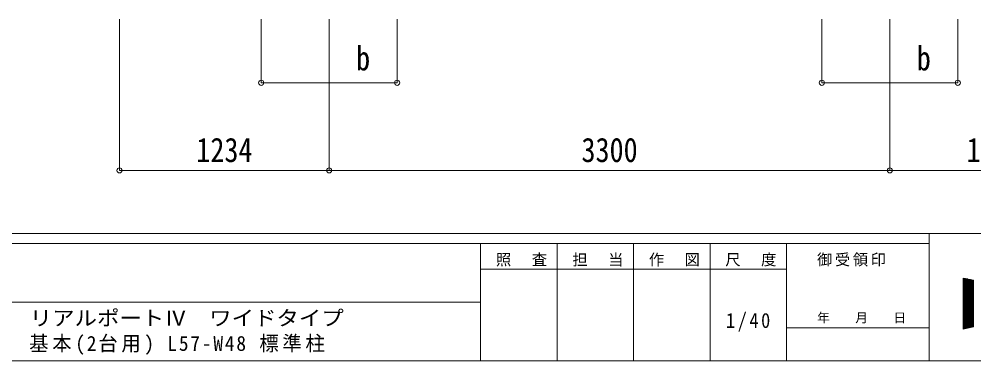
# Model space of a CAD drawing. Units: millimetres at full size. Extents: x -8385 to 8479, y -5853 to 5787.
# Drawn here: x 31 to 5651, y -5853 to -3843 of the extents above; entities that cross this region are included whole.
import ezdxf
from ezdxf.enums import TextEntityAlignment as Align

# ---------------------------------------------------------------- set-up
doc = ezdxf.new("R2010")
doc.units = ezdxf.units.MM
doc.header["$LTSCALE"] = 30
doc.header["$PDMODE"] = 32
doc.header["$PDSIZE"] = 30
doc.layers.add('0-A_寸法', color=6, linetype='Continuous', lineweight=9)
doc.layers.add('F-0_240', color=7, linetype='Continuous', lineweight=9)
doc.styles.add('ＭＳ ゴシック', font='')
doc.styles.get('ＭＳ ゴシック').set_extended_font_data('MS Gothic')

msp = doc.modelspace()

# ---------------------------------------------------------------- linework, layer by layer
at = {"layer": '0-A_寸法'}
for p, q in [((622.09, -4732.3), (622.09, -3842.91)), ((1456.08, -4217.32), (1456.08, -3842.91)), ((1856.08, -4732.3), (1856.08, -3842.91)), ((2256.08, -4217.32), (2256.08, -3842.91)), ((4756.08, -4217.32), (4756.08, -3842.91)), ((5156.08, -4732.3), (5156.08, -3842.91)), ((5556.08, -4217.32), (5556.08, -3842.91)), ((1456.08, -4217.32), (2256.08, -4217.32)), ((4756.08, -4217.32), (5556.08, -4217.32)), ((622.09, -4732.3), (1856.08, -4732.3)), ((1856.08, -4732.3), (5156.08, -4732.3)), ((5156.08, -4732.3), (6390.08, -4732.3))]:
    msp.add_line(p, q, dxfattribs=at)
for p in [(1456.08, -4217.32), (2256.08, -4217.32), (4756.08, -4217.32), (5556.08, -4217.32), (622.09, -4732.3), (1856.08, -4732.3), (5156.08, -4732.3)]:
    msp.add_point(p, dxfattribs=at)
at = {"layer": 'F-0_240', "color": 5}
for p, q in [((-8385.45, -5102.66), (8054.55, -5102.66)), ((5387.79, -5102.66), (5387.79, -5852.66)), ((-8385.45, -5162.66), (5387.79, -5162.66)), ((2747.79, -5162.66), (2747.79, -5852.66)), ((3197.79, -5162.66), (3197.79, -5852.66)), ((3647.79, -5162.66), (3647.79, -5852.66)), ((4097.79, -5162.66), (4097.79, -5852.66)), ((4547.79, -5162.66), (4547.79, -5852.66)), ((2747.79, -5312.66), (4547.79, -5312.66)), ((-3402.21, -5507.66), (2747.79, -5507.66)), ((4547.79, -5657.66), (5387.79, -5657.66)), ((-8385.45, -5852.66), (8054.55, -5852.66))]:
    msp.add_line(p, q, dxfattribs=at)
at = {"layer": 'F-0_240'}
for p, q in [((5587.75, -5365.26), (5647.75, -5377.76)), ((5587.75, -5365.26), (5587.75, -5665.26)), ((5587.75, -5368.08), (5601.3, -5368.08)), ((5587.75, -5371.08), (5615.7, -5371.08)), ((5587.75, -5374.08), (5630.1, -5374.08)), ((5587.75, -5377.08), (5644.5, -5377.08)), ((5587.75, -5380.08), (5647.75, -5380.08)), ((5587.75, -5383.08), (5647.75, -5383.08)), ((5587.75, -5386.08), (5647.75, -5386.08)), ((5587.75, -5389.08), (5647.75, -5389.08)), ((5587.75, -5392.08), (5647.75, -5392.08)), ((5589.53, -5664.89), (5589.53, -5365.63)), ((5592.53, -5664.26), (5592.53, -5366.25)), ((5595.53, -5663.64), (5595.53, -5366.88)), ((5598.53, -5663.01), (5598.53, -5367.5)), ((5601.53, -5662.39), (5601.53, -5368.13)), ((5604.53, -5661.76), (5604.53, -5368.75)), ((5607.53, -5661.14), (5607.53, -5369.38)), ((5610.53, -5660.51), (5610.53, -5370)), ((5613.53, -5659.89), (5613.53, -5370.63)), ((5616.53, -5659.26), (5616.53, -5371.25)), ((5619.53, -5658.64), (5619.53, -5371.88)), ((5622.53, -5658.01), (5622.53, -5372.5)), ((5625.53, -5657.39), (5625.53, -5373.13)), ((5628.53, -5656.76), (5628.53, -5373.75)), ((5631.53, -5656.14), (5631.53, -5374.38)), ((5634.53, -5655.51), (5634.53, -5375)), ((5637.53, -5654.89), (5637.53, -5375.63)), ((5640.53, -5654.26), (5640.53, -5376.25)), ((5643.53, -5653.64), (5643.53, -5376.88)), ((5646.53, -5653.01), (5646.53, -5377.5)), ((5647.75, -5377.76), (5647.75, -5652.76)), ((5587.75, -5395.08), (5647.75, -5395.08)), ((5587.75, -5398.08), (5647.75, -5398.08)), ((5587.75, -5401.08), (5647.75, -5401.08)), ((5587.75, -5404.08), (5647.75, -5404.08)), ((5587.75, -5407.08), (5647.75, -5407.08)), ((5587.75, -5410.08), (5647.75, -5410.08)), ((5587.75, -5413.08), (5647.75, -5413.08)), ((5587.75, -5416.08), (5647.75, -5416.08)), ((5587.75, -5419.08), (5647.75, -5419.08)), ((5587.75, -5422.08), (5647.75, -5422.08)), ((5587.75, -5425.08), (5647.75, -5425.08)), ((5587.75, -5428.08), (5647.75, -5428.08)), ((5587.75, -5431.08), (5647.75, -5431.08)), ((5587.75, -5434.08), (5647.75, -5434.08)), ((5587.75, -5437.08), (5647.75, -5437.08)), ((5587.75, -5440.08), (5647.75, -5440.08)), ((5587.75, -5443.08), (5647.75, -5443.08)), ((5587.75, -5446.08), (5647.75, -5446.08)), ((5587.75, -5449.08), (5647.75, -5449.08)), ((5587.75, -5452.08), (5647.75, -5452.08)), ((5587.75, -5455.08), (5647.75, -5455.08)), ((5587.75, -5458.08), (5647.75, -5458.08)), ((5587.75, -5461.08), (5647.75, -5461.08)), ((5587.75, -5464.08), (5647.75, -5464.08)), ((5587.75, -5467.08), (5647.75, -5467.08)), ((5587.75, -5470.08), (5647.75, -5470.08)), ((5587.75, -5473.08), (5647.75, -5473.08)), ((5587.75, -5476.08), (5647.75, -5476.08)), ((5587.75, -5479.08), (5647.75, -5479.08)), ((5587.75, -5482.08), (5647.75, -5482.08)), ((5587.75, -5485.08), (5647.75, -5485.08)), ((5587.75, -5488.08), (5647.75, -5488.08)), ((5587.75, -5491.08), (5647.75, -5491.08)), ((5587.75, -5494.08), (5647.75, -5494.08)), ((5587.75, -5497.08), (5647.75, -5497.08)), ((5587.75, -5500.08), (5647.75, -5500.08)), ((5587.75, -5503.08), (5647.75, -5503.08)), ((5587.75, -5506.08), (5647.75, -5506.08)), ((5587.75, -5509.08), (5647.75, -5509.08)), ((5587.75, -5512.08), (5647.75, -5512.08)), ((5587.75, -5515.08), (5647.75, -5515.08)), ((5587.75, -5518.08), (5647.75, -5518.08)), ((5587.75, -5521.08), (5647.75, -5521.08)), ((5587.75, -5524.08), (5647.75, -5524.08)), ((5587.75, -5527.08), (5647.75, -5527.08)), ((5587.75, -5530.08), (5647.75, -5530.08)), ((5587.75, -5533.08), (5647.75, -5533.08)), ((5587.75, -5536.08), (5647.75, -5536.08)), ((5587.75, -5539.08), (5647.75, -5539.08)), ((5587.75, -5542.08), (5647.75, -5542.08)), ((5587.75, -5545.08), (5647.75, -5545.08)), ((5587.75, -5548.08), (5647.75, -5548.08)), ((5587.75, -5551.08), (5647.75, -5551.08)), ((5587.75, -5554.08), (5647.75, -5554.08)), ((5587.75, -5557.08), (5647.75, -5557.08)), ((5587.75, -5560.08), (5647.75, -5560.08)), ((5587.75, -5563.08), (5647.75, -5563.08)), ((5587.75, -5566.08), (5647.75, -5566.08)), ((5587.75, -5569.08), (5647.75, -5569.08)), ((5587.75, -5572.08), (5647.75, -5572.08)), ((5587.75, -5575.08), (5647.75, -5575.08)), ((5587.75, -5578.08), (5647.75, -5578.08)), ((5587.75, -5581.08), (5647.75, -5581.08)), ((5587.75, -5584.08), (5647.75, -5584.08)), ((5587.75, -5587.08), (5647.75, -5587.08)), ((5587.75, -5590.08), (5647.75, -5590.08)), ((5587.75, -5593.08), (5647.75, -5593.08)), ((5587.75, -5596.08), (5647.75, -5596.08)), ((5587.75, -5599.08), (5647.75, -5599.08)), ((5587.75, -5602.08), (5647.75, -5602.08)), ((5587.75, -5605.08), (5647.75, -5605.08)), ((5587.75, -5608.08), (5647.75, -5608.08)), ((5587.75, -5611.08), (5647.75, -5611.08)), ((5587.75, -5614.08), (5647.75, -5614.08)), ((5587.75, -5617.08), (5647.75, -5617.08)), ((5587.75, -5620.08), (5647.75, -5620.08)), ((5587.75, -5623.08), (5647.75, -5623.08)), ((5587.75, -5626.08), (5647.75, -5626.08)), ((5587.75, -5629.08), (5647.75, -5629.08)), ((5587.75, -5632.08), (5647.75, -5632.08)), ((5587.75, -5635.08), (5647.75, -5635.08)), ((5587.75, -5638.08), (5647.75, -5638.08)), ((5587.75, -5641.08), (5647.75, -5641.08)), ((5587.75, -5644.08), (5647.75, -5644.08)), ((5587.75, -5647.08), (5647.75, -5647.08)), ((5587.75, -5650.08), (5647.75, -5650.08)), ((5647.75, -5652.76), (5587.75, -5665.26)), ((5587.75, -5653.08), (5646.2, -5653.08)), ((5587.75, -5656.08), (5631.8, -5656.08)), ((5587.75, -5659.08), (5617.4, -5659.08)), ((5587.75, -5662.08), (5603, -5662.08)), ((5587.75, -5665.08), (5588.6, -5665.08))]:
    msp.add_line(p, q, dxfattribs=at)

# ---------------------------------------------------------------- texts
at = {"layer": '0-A_寸法', "color": 7, "style": 'ＭＳ ゴシック', "width": 0.85}
for s, p in [('b', (2014.83, -4187.32)), ('b', (5314.83, -4187.32)), ('1234', (1074.09, -4726.3)), ('3300', (3341.08, -4726.3)), ('1234', (5608.08, -4726.3))]:
    msp.add_text(s, height=143, dxfattribs=at).set_placement(p, align=Align.BOTTOM_LEFT)
at = {"layer": 'F-0_240', "style": 'ＭＳ ゴシック', "width": 1.1}
msp.add_text('リアルポートⅣ\u3000ワイドタイプ', height=87.98, dxfattribs=at).set_placement((93.72, -5671.05), align=Align.BOTTOM_LEFT)
at = {"layer": 'F-0_240', "style": 'ＭＳ ゴシック'}
msp.add_text('年\u3000\u3000月\u3000\u3000日', height=54.99, dxfattribs=at).set_placement((4727.79, -5642.66), align=Align.BOTTOM_LEFT)
at = {"layer": 'F-0_240', "attachment_point": 7, "style": 'ＭＳ ゴシック'}
for s, insert, char_height in [('\\T1.17;照\u3000査', (2837.79, -5297.66), 65.98), ('\\T1.17;担\u3000当', (3287.79, -5297.66), 65.98), ('\\T1.17;作\u3000図', (3737.79, -5297.66), 65.98), ('\\T1.17;尺\u3000度', (4187.79, -5297.66), 65.98), ('\\T1.17;御受領印', (4727.79, -5297.66), 65.98), ('\\T1.28;\\W0.9;1/40', (4191.54, -5680.16), 87.98), ('\\T1.19;\\W0.95;基本(2台用)\\~L57-W48\\~標準柱', (90.66, -5817.05), 87.98)]:
    msp.add_mtext(s, dxfattribs=dict(at, insert=insert, char_height=char_height))

doc.saveas('drawing.dxf')
